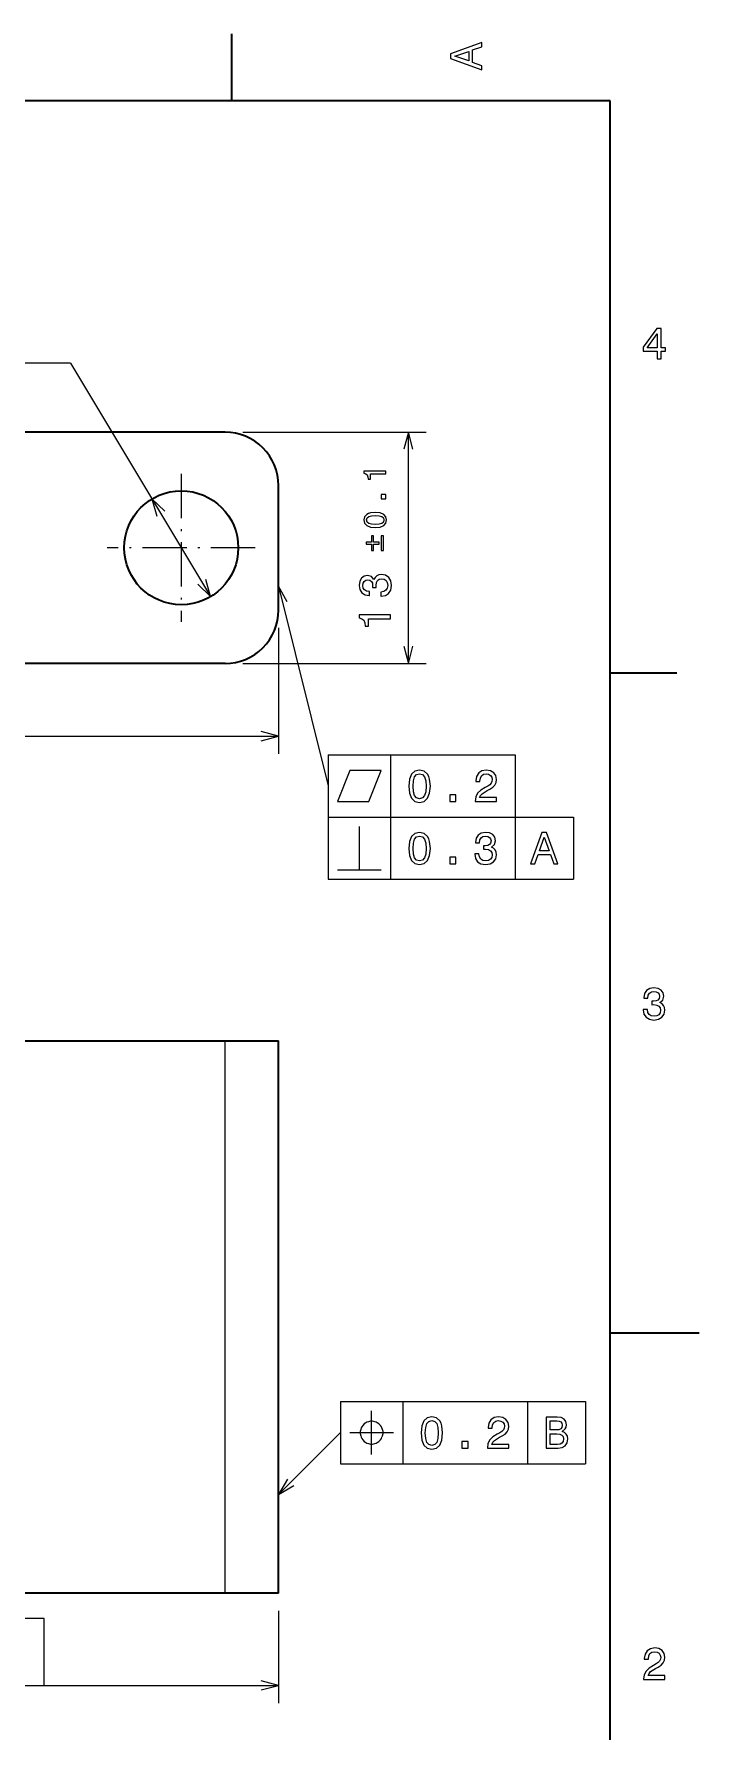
# Model space of a CAD drawing. Extents: x 0 to 210, y 0 to 297.
# Drawn here: x 135.3 to 210, y 103.8 to 294.5 of the extents above; entities that cross this region are included whole.
import ezdxf

# ---------------------------------------------------------------- set-up
doc = ezdxf.new("R2010")
doc.units = 0
doc.linetypes.add('DASHDOT', pattern=[18.5, 12, -3, 0.5, -3])

msp = doc.modelspace()

# ---------------------------------------------------------------- linework, layer by layer
at = {"color": 7, "lineweight": 35, "ltscale": 0.1875}
for p, q in [((157.5, 287), (157.5, 294.5)), ((200, 222.699997), (207.5, 222.699997))]:
    msp.add_line(p, q, dxfattribs=at)
at = {"color": 7, "lineweight": 35}
for p, q in [((200, 287), (10, 287)), ((200, 10), (200, 287)), ((156.761108, 249.747437), (102.761108, 249.747437)), ((156.761108, 223.747437), (102.761108, 223.747437)), ((128.161102, 181.315628), (156.761108, 181.315628)), ((162.761108, 119.25563), (162.761108, 181.315628)), ((156.761108, 119.25563), (102.761108, 119.25563))]:
    msp.add_line(p, q, dxfattribs=at)
at = {"color": 7, "lineweight": 13}
for p, q in [((139.374985, 257.503845), (112.528198, 257.503845)), ((139.374985, 257.503845), (155.129105, 231.260208)), ((158.761108, 249.747437), (179.347778, 249.747437)), ((177.347778, 223.747437), (177.347778, 249.747437)), ((158.761108, 223.747437), (179.347778, 223.747437)), ((42.761108, 215.573776), (162.761108, 215.573776)), ((168.339539, 213.484467), (189.34761, 213.484467)), ((168.339539, 206.484467), (195.883636, 206.484467)), ((168.339539, 199.484467), (195.883636, 199.484467)), ((156.761108, 119.25563), (156.761108, 181.315628)), ((169.715179, 140.796982), (197.259277, 140.796982)), ((169.715179, 133.796982), (197.259277, 133.796982)), ((136.441193, 108.887924), (162.761108, 108.887924))]:
    msp.add_line(p, q, dxfattribs=at)
at = {"color": 7, "linetype": 'DASHDOT', "lineweight": 13, "ltscale": 0.416}
for p, q in [((151.835114, 245.067444), (151.835114, 228.427429)), ((160.155106, 236.747437), (143.515106, 236.747437))]:
    msp.add_line(p, q, dxfattribs=at)
at = {"color": 7, "lineweight": 35, "ltscale": 0.35}
msp.add_line((162.761108, 229.747437), (162.761108, 243.747437), dxfattribs=at)
at = {"color": 7, "lineweight": 13, "ltscale": 0.354342}
msp.add_line((162.761108, 227.747437), (162.761108, 213.573776), dxfattribs=at)
at = {"color": 7, "lineweight": 13, "ltscale": 0.175}
for p, q in [((168.339539, 213.484467), (168.339539, 206.484467)), ((175.339539, 213.484467), (175.339539, 206.484467)), ((189.34761, 213.484467), (189.34761, 206.484467)), ((168.339539, 206.484467), (168.339539, 199.484467)), ((175.339539, 206.484467), (175.339539, 199.484467)), ((189.34761, 206.484467), (189.34761, 199.484467)), ((195.883636, 206.484467), (195.883636, 199.484467)), ((169.715179, 140.796982), (169.715179, 133.796982)), ((176.715179, 140.796982), (176.715179, 133.796982)), ((190.723251, 140.796982), (190.723251, 133.796982)), ((197.259277, 140.796982), (197.259277, 133.796982))]:
    msp.add_line(p, q, dxfattribs=at)
at = {"color": 7, "lineweight": 35, "ltscale": 0.15}
for p, q in [((156.761108, 181.315628), (162.761108, 181.315628)), ((162.761108, 119.25563), (156.761108, 119.25563))]:
    msp.add_line(p, q, dxfattribs=at)
at = {"color": 7, "lineweight": 35, "ltscale": 0.25}
msp.add_line((200, 148.5), (210, 148.5), dxfattribs=at)
at = {"color": 7, "lineweight": 13, "ltscale": 0.259193}
msp.add_line((162.761108, 117.25563), (162.761108, 106.887924), dxfattribs=at)
at = {"color": 7, "lineweight": 13}
for points in [[(185.583206, 290.466858), (185.583206, 290.930847), (184.554382, 291.299011), (184.554382, 292.695984), (185.583206, 293.064117), (185.583206, 293.538177), (182.078156, 292.257202), (182.078156, 291.742798)], [(184.125717, 291.460388), (182.582489, 292), (184.125717, 292.539642)], [(205.27739, 257.966766), (205.731277, 257.966766), (205.731277, 258.834198), (206.23056, 258.834198), (206.23056, 259.237671), (205.731277, 259.237671), (205.731277, 261.391113), (205.272339, 261.391113), (203.739197, 259.278015), (203.739197, 258.834198), (205.27739, 258.834198)], [(204.162827, 259.237671), (205.27739, 260.806091), (205.27739, 259.237671)], [(174.822784, 245.04274), (174.822784, 245.363983), (172.355133, 245.363983), (172.355133, 245.123932), (172.57048, 245.060394), (172.71521, 244.933304), (172.799942, 244.739136), (172.828186, 244.47084), (173.078827, 244.47084), (173.078827, 245.04274)], [(174.822784, 242.247482), (174.822784, 242.73465), (174.296783, 242.73465), (174.296783, 242.247482)], [(173.626038, 239.025055), (174.180267, 239.078018), (174.575668, 239.243942), (174.815735, 239.508698), (174.893387, 239.875854), (174.815735, 240.239471), (174.575668, 240.504242), (174.180267, 240.666626), (173.626038, 240.723114), (173.075317, 240.666626), (172.85643, 240.599548), (172.676392, 240.504242), (172.43634, 240.239471), (172.355133, 239.875854), (172.43634, 239.508698), (172.679916, 239.243942), (173.075317, 239.078018)], [(173.626038, 239.363968), (173.198868, 239.392212), (172.891724, 239.480469), (172.7117, 239.639328), (172.648148, 239.875854), (172.7117, 240.108856), (172.891724, 240.267715), (173.198868, 240.355972), (173.626038, 240.384216), (174.056717, 240.355972), (174.363861, 240.267715), (174.543884, 240.108856), (174.603912, 239.875854), (174.543884, 239.639328), (174.363861, 239.480469), (174.056717, 239.392212)], [(174.053192, 237.13707), (174.053192, 237.380661), (173.442444, 237.380661), (173.442444, 238.079651), (173.202393, 238.079651), (173.202393, 237.380661), (172.595184, 237.380661), (172.595184, 237.13707), (173.202393, 237.13707), (173.202393, 236.43808), (173.442444, 236.43808), (173.442444, 237.13707)], [(174.293243, 236.43808), (174.536835, 236.43808), (174.536835, 238.079651), (174.293243, 238.079651)], [(174.248352, 231.309128), (174.283661, 231.309128), (174.767822, 231.389816), (175.13092, 231.626846), (175.362915, 232.000046), (175.448654, 232.494278), (175.362915, 233.018784), (175.141022, 233.412155), (174.787994, 233.664307), (174.334106, 233.755081), (174.036545, 233.714737), (173.794464, 233.60379), (173.60788, 233.422241), (173.47171, 233.180161), (173.199371, 233.507965), (172.765656, 233.623962), (172.372284, 233.548309), (172.074738, 233.331451), (171.888123, 232.978424), (171.822571, 232.494278), (171.903259, 232.04039), (172.125153, 231.692413), (172.47818, 231.465469), (172.947205, 231.389816), (172.982513, 231.389816), (172.982513, 231.838654), (172.659744, 231.879013), (172.427765, 232.010132), (172.286545, 232.221954), (172.236115, 232.519501), (172.276459, 232.781738), (172.38237, 232.973389), (172.553833, 233.089386), (172.785828, 233.134766), (173.032944, 233.089386), (173.199371, 232.968338), (173.300232, 232.756531), (173.330505, 232.46907), (173.325455, 232.272385), (173.723877, 232.272385), (173.713776, 232.519501), (173.759171, 232.837219), (173.880203, 233.074249), (174.076889, 233.215469), (174.334106, 233.2659), (174.626602, 233.210419), (174.84346, 233.064163), (174.97963, 232.832184), (175.025024, 232.524536), (174.974579, 232.206818), (174.823288, 231.974823), (174.581207, 231.828583), (174.248352, 231.773102)], [(175.347778, 228.75322), (175.347778, 229.212143), (171.822571, 229.212143), (171.822571, 228.869202), (172.130203, 228.778427), (172.336975, 228.596878), (172.458008, 228.319504), (172.498352, 227.936218), (172.85643, 227.936218), (172.85643, 228.75322)], [(169.389542, 208.234467), (172.889542, 208.234467), (174.289536, 211.734467), (170.789536, 211.734467)], [(203.729111, 184.866226), (203.729111, 184.830917), (203.809799, 184.346771), (204.046829, 183.983658), (204.420029, 183.751663), (204.914276, 183.665939), (205.438766, 183.751663), (205.832138, 183.973572), (206.084305, 184.326599), (206.175079, 184.780487), (206.134735, 185.078033), (206.023788, 185.320114), (205.842224, 185.506714), (205.600143, 185.642883), (205.927963, 185.915222), (206.043961, 186.348938), (205.968307, 186.74231), (205.75145, 187.039856), (205.398422, 187.226456), (204.914276, 187.292023), (204.460388, 187.211319), (204.112396, 186.989426), (203.885452, 186.636398), (203.809799, 186.167374), (203.809799, 186.13208), (204.258652, 186.13208), (204.298996, 186.454834), (204.430115, 186.686829), (204.641937, 186.828033), (204.939484, 186.878479), (205.201736, 186.83812), (205.393372, 186.732224), (205.509369, 186.560745), (205.554764, 186.328766), (205.509369, 186.081635), (205.388336, 185.915222), (205.176514, 185.814346), (204.889053, 185.784088), (204.692368, 185.789139), (204.692368, 185.390717), (204.939484, 185.400803), (205.257217, 185.355423), (205.494247, 185.234375), (205.635452, 185.037689), (205.685883, 184.780487), (205.630417, 184.487976), (205.484161, 184.271118), (205.252167, 184.134949), (204.944534, 184.089569), (204.626801, 184.139999), (204.394821, 184.29129), (204.248566, 184.533371), (204.193085, 184.866226)], [(174.49852, 137.296982), (174.49852, 137.413651), (174.440186, 137.646988), (174.381851, 137.821976), (174.323517, 137.938644), (174.206848, 138.113647), (174.031845, 138.288651), (173.856842, 138.405319), (173.740173, 138.463654), (173.565186, 138.521988), (173.331848, 138.580322), (173.215179, 138.580322), (173.098511, 138.580322), (172.865173, 138.521988), (172.690186, 138.463654), (172.573517, 138.405319), (172.398514, 138.288651), (172.223511, 138.113647), (172.106842, 137.938644), (172.048508, 137.821976), (171.990173, 137.646988), (171.931839, 137.413651), (171.931839, 137.296982), (171.931839, 137.180313), (171.990173, 136.946976), (172.048508, 136.771988), (172.106842, 136.655319), (172.223511, 136.480316), (172.398514, 136.305313), (172.573517, 136.188644), (172.690186, 136.13031), (172.865173, 136.071976), (173.098511, 136.013641), (173.215179, 136.013641), (173.331848, 136.013641), (173.565186, 136.071976), (173.740173, 136.13031), (173.856842, 136.188644), (174.031845, 136.305313), (174.206848, 136.480316), (174.323517, 136.655319), (174.381851, 136.771988), (174.440186, 136.946976), (174.49852, 137.180313)], [(125.669151, 116.387924), (125.669151, 108.887924), (136.441193, 108.887924), (136.441193, 116.387924)], [(203.769455, 109.566788), (206.175079, 109.566788), (206.175079, 110.000504), (204.273788, 110.000504), (204.379684, 110.237534), (204.561249, 110.434219), (205.121048, 110.79229), (205.418594, 110.943588), (205.75145, 111.160446), (205.98848, 111.412613), (206.124649, 111.710159), (206.175079, 112.048058), (206.08934, 112.471687), (205.85231, 112.804543), (205.489197, 113.016357), (205.020172, 113.092003), (204.536026, 113.006271), (204.167877, 112.769234), (203.930847, 112.390999), (203.850143, 111.891716), (203.850143, 111.821114), (204.309082, 111.821114), (204.309082, 111.861458), (204.354477, 112.204399), (204.490646, 112.456558), (204.707504, 112.617943), (204.994965, 112.673416), (205.287476, 112.622986), (205.504333, 112.496902), (205.645538, 112.300217), (205.695969, 112.053101), (205.660675, 111.821114), (205.56485, 111.624428), (205.403458, 111.452957), (205.181564, 111.301659), (204.884018, 111.140274), (204.389771, 110.827591), (204.041794, 110.494743), (203.835022, 110.091286), (203.769455, 109.581917)]]:
    msp.add_lwpolyline(points, close=True, dxfattribs=at)
for points in [[(177.865417, 247.815582), (177.347778, 249.747437), (176.830139, 247.815582)], [(149.979218, 240.844757), (148.541107, 242.234665), (149.091599, 240.311905)], [(153.690994, 232.650116), (155.129105, 231.260208), (154.578613, 233.182968)], [(163.72966, 230.666626), (162.761108, 232.416458), (162.724991, 230.416779)], [(162.761108, 232.416458), (168.339539, 209.984467)], [(176.830139, 225.679291), (177.347778, 223.747437), (177.865417, 225.679291)], [(160.829254, 215.056137), (162.761108, 215.573776), (160.829254, 216.091415)], [(171.839539, 200.53447), (171.839539, 202.984467), (171.839539, 205.434464)], [(169.389542, 200.53447), (171.839539, 200.53447), (174.289536, 200.53447)], [(173.215179, 134.846985), (173.215179, 137.296982), (173.215179, 139.746979)], [(162.761108, 130.341965), (169.715179, 137.296982)], [(170.765182, 137.296982), (173.215179, 137.296982), (175.665176, 137.296982)], [(163.760986, 132.074081), (162.761108, 130.341965), (164.493088, 131.342087)], [(160.829254, 108.370285), (162.761108, 108.887924), (160.829254, 109.405563)]]:
    msp.add_lwpolyline(points, dxfattribs=at)
at = {"color": 7, "lineweight": 5}
for points in [[(177.392136, 209.944122), (177.467773, 209.152328), (177.704819, 208.587494), (178.083054, 208.244553), (178.607544, 208.133606), (179.126999, 208.244553), (179.505249, 208.587494), (179.737228, 209.152328), (179.817932, 209.944122), (179.737228, 210.730865), (179.641418, 211.043549), (179.505249, 211.300751), (179.126999, 211.643692), (178.607544, 211.759689), (178.083054, 211.643692), (177.704819, 211.2957), (177.467773, 210.730865)], [(184.849045, 208.234467), (187.254669, 208.234467), (187.254669, 208.668182), (185.353378, 208.668182), (185.459274, 208.905212), (185.640839, 209.101898), (186.200638, 209.459976), (186.498184, 209.611267), (186.831039, 209.828125), (187.068069, 210.080292), (187.204239, 210.377838), (187.254669, 210.715729), (187.16893, 211.139359), (186.9319, 211.472214), (186.568787, 211.684036), (186.099762, 211.759689), (185.615616, 211.67395), (185.247467, 211.43692), (185.010437, 211.05867), (184.929733, 210.559387), (184.929733, 210.488785), (185.388672, 210.488785), (185.388672, 210.529129), (185.434067, 210.87207), (185.570236, 211.124237), (185.787094, 211.285614), (186.074554, 211.341095), (186.367065, 211.290665), (186.583923, 211.164581), (186.725128, 210.967896), (186.775558, 210.720779), (186.740265, 210.488785), (186.64444, 210.292099), (186.483063, 210.120636), (186.261154, 209.96933), (185.963608, 209.807953), (185.46936, 209.49527), (185.121384, 209.162415), (184.914612, 208.758957), (184.849045, 208.249603)], [(177.876282, 209.944122), (177.916626, 210.554352), (178.042709, 210.993118), (178.269653, 211.25032), (178.607544, 211.341095), (178.940399, 211.25032), (179.167343, 210.993118), (179.293427, 210.554352), (179.333771, 209.944122), (179.293427, 209.328842), (179.167343, 208.890091), (178.940399, 208.632889), (178.607544, 208.54715), (178.269653, 208.632889), (178.042709, 208.890091), (177.916626, 209.328842)], [(181.99559, 208.234467), (182.691559, 208.234467), (182.691559, 208.985901), (181.99559, 208.985901)], [(177.392136, 202.944122), (177.467773, 202.152328), (177.704819, 201.587494), (178.083054, 201.244553), (178.607544, 201.133606), (179.126999, 201.244553), (179.505249, 201.587494), (179.737228, 202.152328), (179.817932, 202.944122), (179.737228, 203.730865), (179.641418, 204.043549), (179.505249, 204.300751), (179.126999, 204.643692), (178.607544, 204.759689), (178.083054, 204.643692), (177.704819, 204.2957), (177.467773, 203.730865)], [(177.876282, 202.944122), (177.916626, 203.554352), (178.042709, 203.993118), (178.269653, 204.25032), (178.607544, 204.341095), (178.940399, 204.25032), (179.167343, 203.993118), (179.293427, 203.554352), (179.333771, 202.944122), (179.293427, 202.328842), (179.167343, 201.890091), (178.940399, 201.632889), (178.607544, 201.54715), (178.269653, 201.632889), (178.042709, 201.890091), (177.916626, 202.328842)], [(184.808701, 202.333893), (184.808701, 202.298584), (184.889389, 201.814438), (185.126434, 201.451324), (185.499619, 201.21933), (185.993866, 201.133606), (186.518356, 201.21933), (186.911728, 201.441238), (187.163895, 201.794266), (187.254669, 202.248154), (187.214325, 202.5457), (187.103378, 202.787781), (186.921814, 202.97438), (186.679749, 203.11055), (187.007553, 203.382889), (187.12355, 203.816605), (187.047897, 204.209976), (186.831039, 204.507523), (186.478012, 204.694122), (185.993866, 204.759689), (185.539978, 204.678986), (185.191986, 204.457092), (184.965042, 204.104065), (184.889389, 203.63504), (184.889389, 203.599747), (185.338242, 203.599747), (185.378586, 203.922501), (185.509705, 204.154495), (185.721527, 204.2957), (186.019073, 204.34613), (186.281326, 204.305786), (186.472961, 204.19989), (186.588959, 204.028412), (186.634354, 203.796432), (186.588959, 203.549301), (186.467926, 203.382889), (186.256104, 203.282013), (185.968643, 203.251755), (185.771957, 203.256805), (185.771957, 202.858383), (186.019073, 202.868469), (186.336807, 202.82309), (186.573837, 202.702042), (186.715042, 202.505356), (186.765472, 202.248154), (186.710007, 201.955643), (186.563751, 201.738785), (186.331757, 201.602615), (186.024124, 201.557236), (185.70639, 201.607666), (185.474411, 201.758957), (185.328156, 202.001038), (185.272675, 202.333893)], [(191.082474, 201.234467), (191.546463, 201.234467), (191.914612, 202.26329), (193.311584, 202.26329), (193.679749, 201.234467), (194.153809, 201.234467), (192.872833, 204.739517), (192.358414, 204.739517)], [(192.076004, 202.691956), (192.615616, 204.235184), (193.155243, 202.691956)], [(181.99559, 201.234467), (182.691559, 201.234467), (182.691559, 201.985901), (181.99559, 201.985901)], [(178.767776, 137.256638), (178.843414, 136.464844), (179.08046, 135.900009), (179.458694, 135.557068), (179.983185, 135.446121), (180.50264, 135.557068), (180.88089, 135.900009), (181.112869, 136.464844), (181.193573, 137.256638), (181.112869, 138.043381), (181.017059, 138.356064), (180.88089, 138.613266), (180.50264, 138.956207), (179.983185, 139.072205), (179.458694, 138.956207), (179.08046, 138.608215), (178.843414, 138.043381)], [(179.251923, 137.256638), (179.292267, 137.866867), (179.41835, 138.305634), (179.645294, 138.562836), (179.983185, 138.65361), (180.31604, 138.562836), (180.542984, 138.305634), (180.669067, 137.866867), (180.709412, 137.256638), (180.669067, 136.641357), (180.542984, 136.202606), (180.31604, 135.945404), (179.983185, 135.859665), (179.645294, 135.945404), (179.41835, 136.202606), (179.292267, 136.641357)], [(186.224686, 135.546982), (188.63031, 135.546982), (188.63031, 135.980698), (186.729019, 135.980698), (186.834915, 136.217728), (187.016479, 136.414413), (187.576279, 136.772491), (187.873825, 136.923782), (188.20668, 137.14064), (188.44371, 137.392807), (188.57988, 137.690353), (188.63031, 138.028244), (188.544571, 138.451874), (188.307541, 138.784729), (187.944427, 138.996552), (187.475403, 139.072205), (186.991257, 138.986465), (186.623108, 138.749435), (186.386078, 138.371185), (186.305374, 137.871902), (186.305374, 137.8013), (186.764313, 137.8013), (186.764313, 137.841644), (186.809708, 138.184586), (186.945877, 138.436752), (187.162735, 138.598129), (187.450195, 138.65361), (187.742706, 138.60318), (187.959564, 138.477097), (188.100769, 138.280411), (188.151199, 138.033295), (188.115906, 137.8013), (188.020081, 137.604614), (187.858704, 137.433151), (187.636795, 137.281845), (187.339249, 137.120468), (186.845001, 136.807785), (186.497025, 136.47493), (186.290253, 136.071472), (186.224686, 135.562119)], [(194.621674, 137.438187), (194.974686, 137.730698), (195.065475, 137.927383), (195.095734, 138.169464), (195.030167, 138.547699), (194.833481, 138.820038), (194.515762, 138.986465), (194.07196, 139.046982), (192.826279, 139.046982), (192.826279, 135.546982), (194.142563, 135.546982), (194.611572, 135.617584), (194.959564, 135.824356), (195.176422, 136.152176), (195.252075, 136.595978), (195.20668, 136.893524), (195.085648, 137.14064), (194.888962, 137.322205)], [(193.976135, 137.594528), (193.290253, 137.594528), (193.290253, 138.628387), (194.016479, 138.628387), (194.288818, 138.598129), (194.480453, 138.507355), (194.596451, 138.351013), (194.636795, 138.119034), (194.5914, 137.887039), (194.470367, 137.725662), (194.263596, 137.624786)], [(183.371231, 135.546982), (184.0672, 135.546982), (184.0672, 136.298416), (183.371231, 136.298416)], [(194.087082, 135.965576), (193.290253, 135.965576), (193.290253, 137.170898), (194.041702, 137.170898), (194.359421, 137.135605), (194.586365, 137.029694), (194.722534, 136.848129), (194.767914, 136.585892), (194.722534, 136.308502), (194.596451, 136.116867), (194.384628, 136.00087)]]:
    msp.add_lwpolyline(points, close=True, dxfattribs=at)
at = {"color": 7, "lineweight": 35}
msp.add_circle((151.835114, 236.747437), 6.4, dxfattribs=at)
for centre, start, end in [((156.761108, 243.747437), 0, 90.000003), ((156.761108, 229.747437), 269.999997, 360)]:
    msp.add_arc(centre, 6, start, end, dxfattribs=at)

doc.saveas('drawing.dxf')
